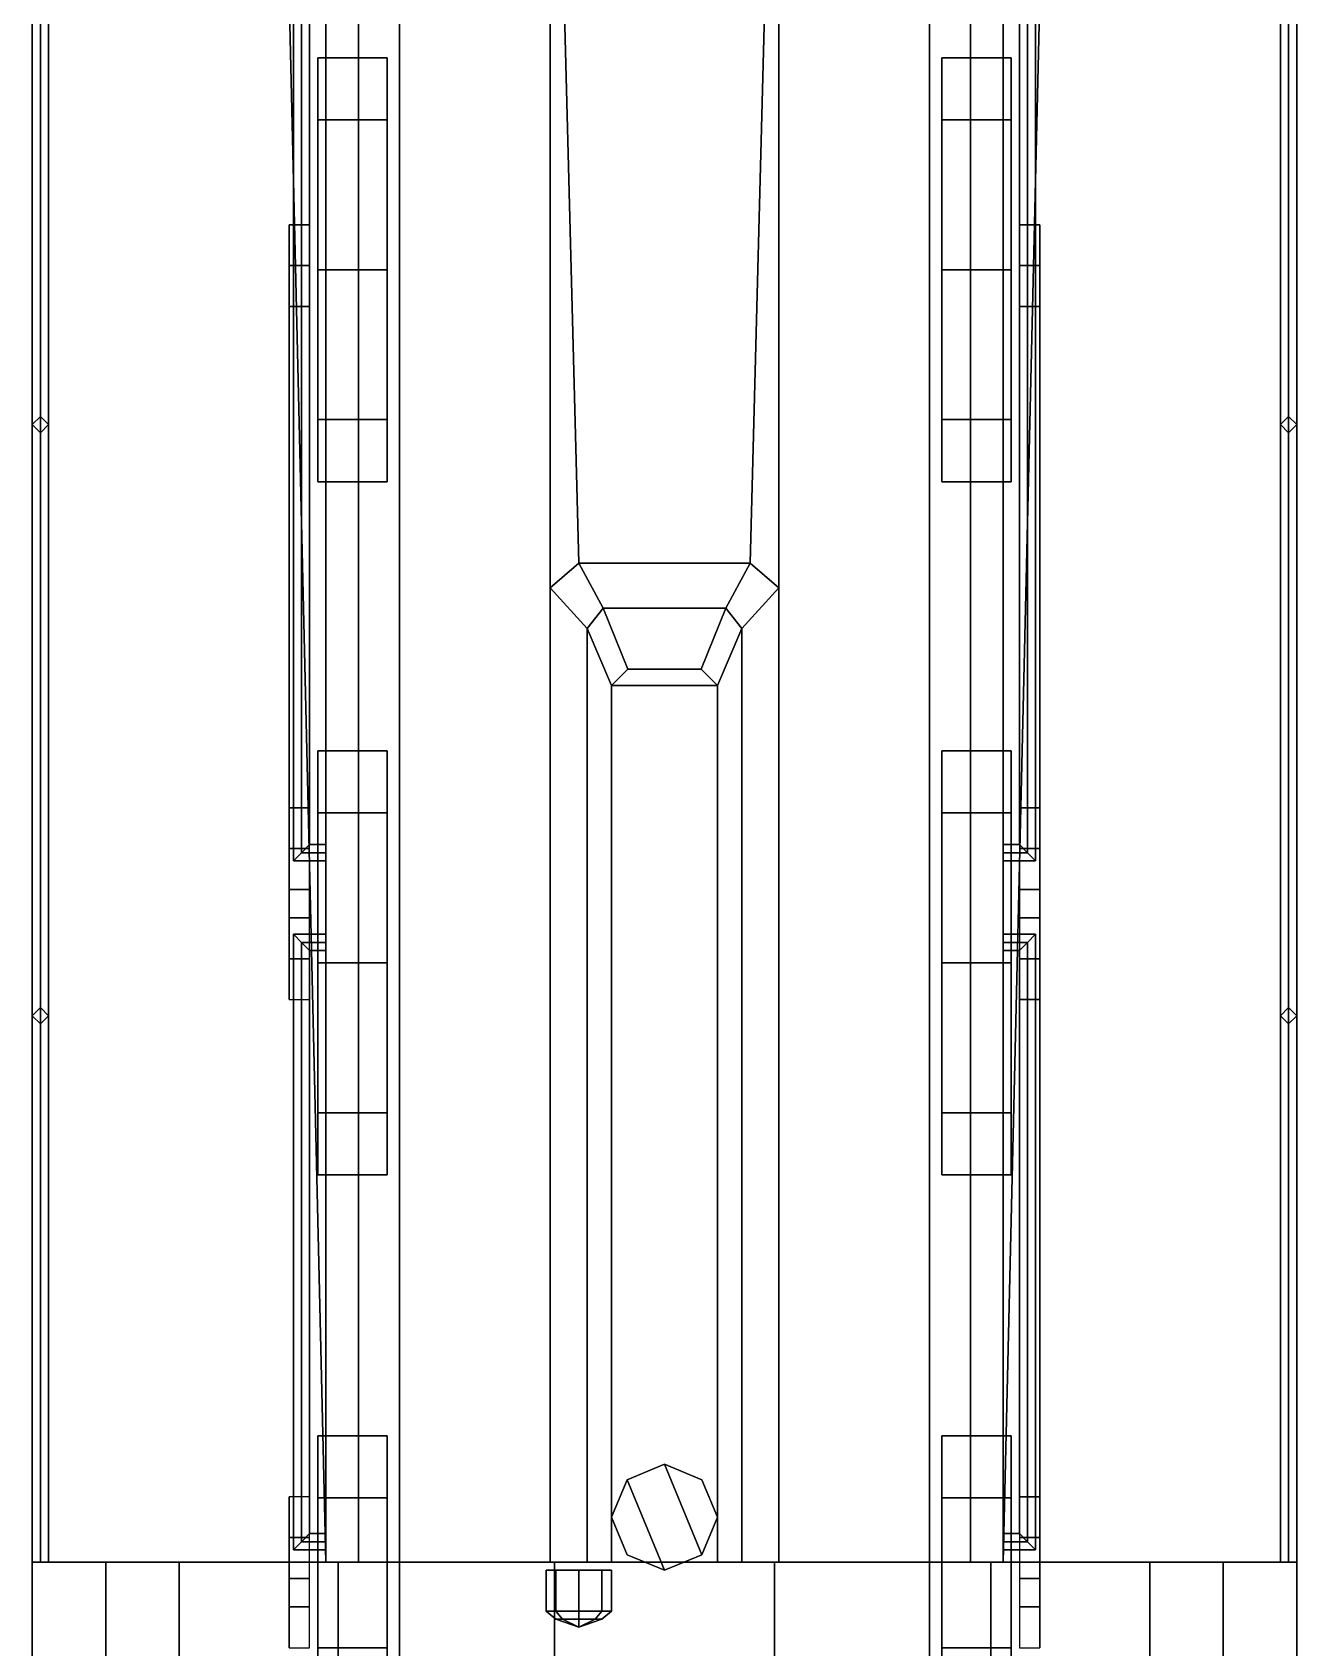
# Model space of a CAD drawing. Header units: millimetres. Extents: x -1.6 to 3, y -4.7 to 12.9.
# Drawn here: x -1.55 to 1.55, y -1.51 to 2.452 of the extents above; entities that cross this region are included whole.
import ezdxf

# ---------------------------------------------------------------- set-up
doc = ezdxf.new("R2010")
doc.units = ezdxf.units.MM
doc.layers.add('lower', color=5, linetype='Continuous')
doc.layers.add('wheels', color=2, linetype='Continuous')

msp = doc.modelspace()

# ---------------------------------------------------------------- linework, layer by layer
for points in [[(-0.83, -1.3, 1.28), (-0.83, 3.85, 1.28), (-0.95, 3.8, 1.28), (-0.83, -1.3, 1.28)], [(-0.83, 3.85, 2.75), (-0.83, 3.85, 1.28), (-0.83, -1.3, 1.28), (-0.83, -1.3, 2.75)], [(-0.75, 3.85, 2.81), (-0.83, 3.85, 2.75), (-0.83, -1.3, 2.75), (-0.75, -1.3, 2.81)], [(-0.28, -1.3, 2.9), (-0.28, 3.85, 2.9), (-0.75, 3.85, 2.81), (-0.75, -1.3, 2.81)], [(0.21, 1.15, 2.9), (0.28, 3.85, 2.9), (-0.28, 3.85, 2.9), (-0.21, 1.15, 2.9)], [(-0.21, 1.15, 2.9), (-0.28, 3.85, 2.9), (-0.28, 3.85, 2.9), (-0.28, 1.09, 2.9)], [(0.28, 3.85, 2.9), (0.28, 3.85, 2.9), (0.21, 1.15, 2.9), (0.28, 1.09, 2.9)], [(0.75, 3.85, 2.81), (0.28, 3.85, 2.9), (0.28, -1.3, 2.9), (0.75, -1.3, 2.81)], [(0.83, -1.3, 2.75), (0.83, 3.85, 2.75), (0.75, 3.85, 2.81), (0.75, -1.3, 2.81)], [(0.83, -1.3, 1.28), (0.83, 3.85, 1.28), (0.83, 3.85, 2.75), (0.83, -1.3, 2.75)], [(0.83, -1.3, 1.28), (0.95, 3.8, 1.28), (0.83, 3.85, 1.28), (0.83, -1.3, 1.28)], [(-1.55, 3.8, 1.28), (-1.55, 2.57, 1.04), (-1.55, -3.17, 1.04), (-1.55, -3.77, 1.28)], [(-0.83, -1.3, 1.28), (-0.95, 3.8, 1.28), (-1.55, 3.8, 1.28), (-1.55, -1.3, 1.28)], [(-1.53, 3.8, 2.07), (-1.55, 3.78, 2.05), (-1.55, -1.3, 2.05), (-1.53, -1.3, 2.07)], [(-1.55, 3.78, 2.05), (-1.53, 3.76, 2.03), (-1.53, -1.3, 2.03), (-1.55, -1.3, 2.05)], [(-1.51, 3.78, 2.05), (-1.53, 3.8, 2.07), (-1.53, -1.3, 2.07), (-1.51, -1.3, 2.05)], [(-1.53, 3.76, 2.03), (-1.51, 3.78, 2.05), (-1.51, -1.3, 2.05), (-1.53, -1.3, 2.03)], [(1.55, 3.8, 1.28), (0.95, 3.8, 1.28), (0.83, -1.3, 1.28), (1.55, -1.3, 1.28)], [(1.53, 3.8, 2.07), (1.51, 3.78, 2.05), (1.51, -1.3, 2.05), (1.53, -1.3, 2.07)], [(1.51, 3.78, 2.05), (1.53, 3.76, 2.03), (1.53, -1.3, 2.03), (1.51, -1.3, 2.05)], [(1.55, 3.78, 2.05), (1.53, 3.8, 2.07), (1.53, -1.3, 2.07), (1.55, -1.3, 2.05)], [(1.53, 3.76, 2.03), (1.55, 3.78, 2.05), (1.55, -1.3, 2.05), (1.53, -1.3, 2.03)], [(1.55, -3.17, 1.04), (1.55, 2.57, 1.04), (1.55, 3.8, 1.28), (1.55, -3.77, 1.28)], [(-0.91, 0.42, 2.73), (-0.89, 0.44, 2.75), (-0.89, 3.11, 2.75), (-0.91, 3.13, 2.73)], [(-0.89, 0.44, 2.71), (-0.91, 0.42, 2.73), (-0.91, 3.13, 2.73), (-0.89, 3.11, 2.71)], [(-0.89, 0.44, 2.75), (-0.87, 0.46, 2.73), (-0.87, 3.09, 2.73), (-0.89, 3.11, 2.75)], [(-0.87, 0.46, 2.73), (-0.89, 0.44, 2.71), (-0.89, 3.11, 2.71), (-0.87, 3.09, 2.73)], [(0.87, 0.46, 2.73), (0.89, 0.44, 2.75), (0.89, 3.11, 2.75), (0.87, 3.09, 2.73)], [(0.89, 0.44, 2.71), (0.87, 0.46, 2.73), (0.87, 3.09, 2.73), (0.89, 3.11, 2.71)], [(0.89, 0.44, 2.75), (0.91, 0.42, 2.73), (0.91, 3.13, 2.73), (0.89, 3.11, 2.75)], [(0.91, 0.42, 2.73), (0.89, 0.44, 2.71), (0.89, 3.11, 2.71), (0.91, 3.13, 2.73)], [(-0.92, 1.98, 0.27), (-0.92, 1.98, 0.12), (-0.92, 1.88, 0.06), (-0.92, 1.88, 0.33)], [(-0.87, 1.98, 0.27), (-0.87, 1.98, 0.12), (-0.92, 1.98, 0.12), (-0.92, 1.98, 0.27)], [(-0.87, 1.88, 0.33), (-0.87, 1.98, 0.27), (-0.92, 1.98, 0.27), (-0.92, 1.88, 0.33)], [(0.92, 1.98, 0.27), (0.92, 1.98, 0.12), (0.87, 1.98, 0.12), (0.87, 1.98, 0.27)], [(0.92, 1.88, 0.33), (0.92, 1.98, 0.27), (0.87, 1.98, 0.27), (0.87, 1.88, 0.33)], [(0.92, 1.88, 0.06), (0.92, 1.98, 0.12), (0.92, 1.98, 0.27), (0.92, 1.88, 0.33)], [(-0.92, 1.88, 0.33), (-0.92, 1.88, 0.06), (-0.92, 1.78, 0.12), (-0.92, 1.78, 0.27)], [(-0.87, 1.78, 0.27), (-0.87, 1.88, 0.33), (-0.92, 1.88, 0.33), (-0.92, 1.78, 0.27)], [(0.92, 1.78, 0.27), (0.92, 1.88, 0.33), (0.87, 1.88, 0.33), (0.87, 1.78, 0.27)], [(0.92, 1.78, 0.12), (0.92, 1.88, 0.06), (0.92, 1.88, 0.33), (0.92, 1.78, 0.27)], [(-0.92, 1.78, 0.27), (-0.92, 1.78, 0.12), (-0.92, 0.55, 0.12), (-0.92, 0.55, 0.27)], [(-0.87, 0.55, 0.27), (-0.87, 1.78, 0.27), (-0.92, 1.78, 0.27), (-0.92, 0.55, 0.27)], [(0.92, 0.55, 0.27), (0.92, 1.78, 0.27), (0.87, 1.78, 0.27), (0.87, 0.55, 0.27)], [(0.92, 0.55, 0.12), (0.92, 1.78, 0.12), (0.92, 1.78, 0.27), (0.92, 0.55, 0.27)], [(-1.53, 1.51, 1.28), (-1.55, 1.49, 1.28), (-1.55, 1.49, 2.05), (-1.53, 1.51, 2.03)], [(-1.51, 1.49, 1.28), (-1.53, 1.51, 1.28), (-1.53, 1.51, 2.03), (-1.51, 1.49, 2.05)], [(1.53, 1.51, 1.28), (1.51, 1.49, 1.28), (1.51, 1.49, 2.05), (1.53, 1.51, 2.03)], [(1.55, 1.49, 1.28), (1.53, 1.51, 1.28), (1.53, 1.51, 2.03), (1.55, 1.49, 2.05)], [(-1.55, 1.49, 1.28), (-1.53, 1.47, 1.28), (-1.53, 1.47, 2.03), (-1.55, 1.49, 2.05)], [(-1.53, 1.47, 1.28), (-1.51, 1.49, 1.28), (-1.51, 1.49, 2.05), (-1.53, 1.47, 2.03)], [(1.51, 1.49, 1.28), (1.53, 1.47, 1.28), (1.53, 1.47, 2.03), (1.51, 1.49, 2.05)], [(1.53, 1.47, 1.28), (1.55, 1.49, 1.28), (1.55, 1.49, 2.05), (1.53, 1.47, 2.03)], [(-0.15, 1.04, 3.35), (-0.21, 1.15, 2.9), (-0.28, 1.09, 2.9), (-0.19, 0.99, 3.35)], [(0.15, 1.04, 3.35), (0.21, 1.15, 2.9), (-0.21, 1.15, 2.9), (-0.15, 1.04, 3.35)], [(0.28, 1.09, 2.9), (0.21, 1.15, 2.9), (0.15, 1.04, 3.35), (0.19, 0.99, 3.35)], [(-0.19, 0.99, 3.35), (-0.28, 1.09, 2.9), (-0.28, -1.3, 2.9), (-0.19, -1.3, 3.35)], [(0.28, -1.3, 2.9), (0.28, 1.09, 2.9), (0.19, 0.99, 3.35), (0.19, -1.3, 3.35)], [(-0.13, 0.85, 3.49), (-0.09, 0.89, 3.49), (-0.15, 1.04, 3.35), (-0.19, 0.99, 3.35)], [(-0.15, 1.04, 3.35), (-0.09, 0.89, 3.49), (0.09, 0.89, 3.49), (0.15, 1.04, 3.35)], [(0.15, 1.04, 3.35), (0.09, 0.89, 3.49), (0.13, 0.85, 3.49), (0.19, 0.99, 3.35)], [(-0.13, -1.3, 3.49), (-0.13, 0.85, 3.49), (-0.19, 0.99, 3.35), (-0.19, -1.3, 3.35)], [(0.19, 0.99, 3.35), (0.13, 0.85, 3.49), (0.13, -1.3, 3.49), (0.19, -1.3, 3.35)], [(0.13, 0.85, 3.49), (0.09, 0.89, 3.49), (-0.09, 0.89, 3.49), (-0.13, 0.85, 3.49)], [(0.13, -1.3, 3.49), (0.13, 0.85, 3.49), (-0.13, 0.85, 3.49), (-0.13, -1.3, 3.49)], [(-0.92, 0.55, 0.27), (-0.92, 0.55, 0.12), (-0.92, 0.45, 0.06), (-0.92, 0.45, 0.33)], [(-0.87, 0.45, 0.33), (-0.87, 0.55, 0.27), (-0.92, 0.55, 0.27), (-0.92, 0.45, 0.33)], [(0.92, 0.45, 0.33), (0.92, 0.55, 0.27), (0.87, 0.55, 0.27), (0.87, 0.45, 0.33)], [(0.92, 0.45, 0.06), (0.92, 0.55, 0.12), (0.92, 0.55, 0.27), (0.92, 0.45, 0.33)], [(-0.92, 0.45, 0.33), (-0.92, 0.45, 0.06), (-0.92, 0.35, 0.12), (-0.92, 0.35, 0.27)], [(-0.87, 0.35, 0.27), (-0.87, 0.45, 0.33), (-0.92, 0.45, 0.33), (-0.92, 0.35, 0.27)], [(-0.83, 0.42, 2.73), (-0.83, 0.44, 2.75), (-0.89, 0.44, 2.75), (-0.91, 0.42, 2.73)], [(-0.83, 0.44, 2.71), (-0.83, 0.42, 2.73), (-0.91, 0.42, 2.73), (-0.89, 0.44, 2.71)], [(-0.83, 0.44, 2.75), (-0.83, 0.46, 2.73), (-0.87, 0.46, 2.73), (-0.89, 0.44, 2.75)], [(-0.83, 0.46, 2.73), (-0.83, 0.44, 2.71), (-0.89, 0.44, 2.71), (-0.87, 0.46, 2.73)], [(0.89, 0.44, 2.75), (0.87, 0.46, 2.73), (0.83, 0.46, 2.73), (0.83, 0.44, 2.75)], [(0.87, 0.46, 2.73), (0.89, 0.44, 2.71), (0.83, 0.44, 2.71), (0.83, 0.46, 2.73)], [(0.91, 0.42, 2.73), (0.89, 0.44, 2.75), (0.83, 0.44, 2.75), (0.83, 0.42, 2.73)], [(0.89, 0.44, 2.71), (0.91, 0.42, 2.73), (0.83, 0.42, 2.73), (0.83, 0.44, 2.71)], [(0.92, 0.35, 0.27), (0.92, 0.45, 0.33), (0.87, 0.45, 0.33), (0.87, 0.35, 0.27)], [(0.92, 0.35, 0.12), (0.92, 0.45, 0.06), (0.92, 0.45, 0.33), (0.92, 0.35, 0.27)], [(-0.92, 0.35, 0.27), (-0.92, 0.35, 0.12), (-0.92, 0.28, 0.12), (-0.92, 0.28, 0.27)], [(-0.87, 0.28, 0.27), (-0.87, 0.35, 0.27), (-0.92, 0.35, 0.27), (-0.92, 0.28, 0.27)], [(0.92, 0.28, 0.27), (0.92, 0.35, 0.27), (0.87, 0.35, 0.27), (0.87, 0.28, 0.27)], [(0.92, 0.28, 0.12), (0.92, 0.35, 0.12), (0.92, 0.35, 0.27), (0.92, 0.28, 0.27)], [(-0.92, 0.28, 0.27), (-0.92, 0.28, 0.12), (-0.92, 0.18, 0.06), (-0.92, 0.18, 0.33)], [(-0.87, 0.18, 0.33), (-0.87, 0.28, 0.27), (-0.92, 0.28, 0.27), (-0.92, 0.18, 0.33)], [(0.92, 0.18, 0.33), (0.92, 0.28, 0.27), (0.87, 0.28, 0.27), (0.87, 0.18, 0.33)], [(0.92, 0.18, 0.06), (0.92, 0.28, 0.12), (0.92, 0.28, 0.27), (0.92, 0.18, 0.33)], [(-0.91, -1.27, 2.73), (-0.89, -1.25, 2.75), (-0.89, 0.22, 2.75), (-0.91, 0.24, 2.73)], [(-0.89, -1.25, 2.71), (-0.91, -1.27, 2.73), (-0.91, 0.24, 2.73), (-0.89, 0.22, 2.71)], [(-0.83, 0.24, 2.73), (-0.83, 0.22, 2.71), (-0.89, 0.22, 2.71), (-0.91, 0.24, 2.73)], [(-0.83, 0.22, 2.75), (-0.83, 0.24, 2.73), (-0.91, 0.24, 2.73), (-0.89, 0.22, 2.75)], [(0.91, 0.24, 2.73), (0.89, 0.22, 2.71), (0.83, 0.22, 2.71), (0.83, 0.24, 2.73)], [(0.89, 0.22, 2.75), (0.91, 0.24, 2.73), (0.83, 0.24, 2.73), (0.83, 0.22, 2.75)], [(0.89, -1.25, 2.75), (0.91, -1.27, 2.73), (0.91, 0.24, 2.73), (0.89, 0.22, 2.75)], [(0.91, -1.27, 2.73), (0.89, -1.25, 2.71), (0.89, 0.22, 2.71), (0.91, 0.24, 2.73)], [(-0.89, -1.25, 2.75), (-0.87, -1.23, 2.73), (-0.87, 0.2, 2.73), (-0.89, 0.22, 2.75)], [(-0.87, -1.23, 2.73), (-0.89, -1.25, 2.71), (-0.89, 0.22, 2.71), (-0.87, 0.2, 2.73)], [(-0.83, 0.22, 2.71), (-0.83, 0.2, 2.73), (-0.87, 0.2, 2.73), (-0.89, 0.22, 2.71)], [(-0.83, 0.2, 2.73), (-0.83, 0.22, 2.75), (-0.89, 0.22, 2.75), (-0.87, 0.2, 2.73)], [(0.89, 0.22, 2.71), (0.87, 0.2, 2.73), (0.83, 0.2, 2.73), (0.83, 0.22, 2.71)], [(0.87, 0.2, 2.73), (0.89, 0.22, 2.75), (0.83, 0.22, 2.75), (0.83, 0.2, 2.73)], [(0.87, -1.23, 2.73), (0.89, -1.25, 2.75), (0.89, 0.22, 2.75), (0.87, 0.2, 2.73)], [(0.89, -1.25, 2.71), (0.87, -1.23, 2.73), (0.87, 0.2, 2.73), (0.89, 0.22, 2.71)], [(-0.92, 0.18, 0.33), (-0.92, 0.18, 0.06), (-0.92, 0.08, 0.12), (-0.92, 0.08, 0.27)], [(-0.87, 0.08, 0.27), (-0.87, 0.18, 0.33), (-0.92, 0.18, 0.33), (-0.92, 0.08, 0.27)], [(0.92, 0.08, 0.27), (0.92, 0.18, 0.33), (0.87, 0.18, 0.33), (0.87, 0.08, 0.27)], [(0.92, 0.08, 0.12), (0.92, 0.18, 0.06), (0.92, 0.18, 0.33), (0.92, 0.08, 0.27)], [(0.92, -1.14, 0.27), (0.92, 0.08, 0.27), (0.87, 0.08, 0.27), (0.87, -1.14, 0.27)], [(0.92, -1.14, 0.12), (0.92, 0.08, 0.12), (0.92, 0.08, 0.27), (0.92, -1.14, 0.27)], [(-1.53, 0.06, 1.28), (-1.55, 0.04, 1.28), (-1.55, 0.04, 2.05), (-1.53, 0.06, 2.03)], [(-1.55, 0.04, 1.28), (-1.53, 0.02, 1.28), (-1.53, 0.02, 2.03), (-1.55, 0.04, 2.05)], [(-1.51, 0.04, 1.28), (-1.53, 0.06, 1.28), (-1.53, 0.06, 2.03), (-1.51, 0.04, 2.05)], [(-1.53, 0.02, 1.28), (-1.51, 0.04, 1.28), (-1.51, 0.04, 2.05), (-1.53, 0.02, 2.03)], [(1.53, 0.06, 1.28), (1.51, 0.04, 1.28), (1.51, 0.04, 2.05), (1.53, 0.06, 2.03)], [(1.51, 0.04, 1.28), (1.53, 0.02, 1.28), (1.53, 0.02, 2.03), (1.51, 0.04, 2.05)], [(1.55, 0.04, 1.28), (1.53, 0.06, 1.28), (1.53, 0.06, 2.03), (1.55, 0.04, 2.05)], [(1.53, 0.02, 1.28), (1.55, 0.04, 1.28), (1.55, 0.04, 2.05), (1.53, 0.02, 2.03)], [(0, -1.06, 3.49), (-0.0919, -1.0981, 3.49), (-0.0919, -1.0981, 3.79), (0, -1.06, 3.79)], [(0.0919, -1.2819, 3.79), (0, -1.06, 3.79), (-0.0919, -1.0981, 3.79), (0, -1.32, 3.79)], [(0.0919, -1.0981, 3.49), (0, -1.06, 3.49), (0, -1.06, 3.79), (0.0919, -1.0981, 3.79)], [(0.13, -1.19, 3.79), (0.0919, -1.0981, 3.79), (0, -1.06, 3.79), (0.0919, -1.2819, 3.79)], [(-0.0919, -1.0981, 3.49), (-0.13, -1.19, 3.49), (-0.13, -1.19, 3.79), (-0.0919, -1.0981, 3.79)], [(0, -1.32, 3.79), (-0.0919, -1.0981, 3.79), (-0.13, -1.19, 3.79), (-0.0919, -1.2819, 3.79)], [(0.13, -1.19, 3.49), (0.0919, -1.0981, 3.49), (0.0919, -1.0981, 3.79), (0.13, -1.19, 3.79)], [(-0.92, -1.14, 0.27), (-0.92, -1.14, 0.12), (-0.92, -1.24, 0.06), (-0.92, -1.24, 0.33)], [(-0.87, -1.24, 0.33), (-0.87, -1.14, 0.27), (-0.92, -1.14, 0.27), (-0.92, -1.24, 0.33)], [(0.92, -1.24, 0.33), (0.92, -1.14, 0.27), (0.87, -1.14, 0.27), (0.87, -1.24, 0.33)], [(0.92, -1.24, 0.06), (0.92, -1.14, 0.12), (0.92, -1.14, 0.27), (0.92, -1.24, 0.33)], [(-0.13, -1.19, 3.49), (-0.0919, -1.2819, 3.49), (-0.0919, -1.2819, 3.79), (-0.13, -1.19, 3.79)], [(0.0919, -1.2819, 3.49), (0.13, -1.19, 3.49), (0.13, -1.19, 3.79), (0.0919, -1.2819, 3.79)], [(-0.92, -1.24, 0.33), (-0.92, -1.24, 0.06), (-0.92, -1.34, 0.12), (-0.92, -1.34, 0.27)], [(-0.87, -1.34, 0.27), (-0.87, -1.24, 0.33), (-0.92, -1.24, 0.33), (-0.92, -1.34, 0.27)], [(-0.83, -1.27, 2.73), (-0.83, -1.25, 2.75), (-0.89, -1.25, 2.75), (-0.91, -1.27, 2.73)], [(-0.83, -1.25, 2.71), (-0.83, -1.27, 2.73), (-0.91, -1.27, 2.73), (-0.89, -1.25, 2.71)], [(-0.83, -1.25, 2.75), (-0.83, -1.23, 2.73), (-0.87, -1.23, 2.73), (-0.89, -1.25, 2.75)], [(-0.83, -1.23, 2.73), (-0.83, -1.25, 2.71), (-0.89, -1.25, 2.71), (-0.87, -1.23, 2.73)], [(0.89, -1.25, 2.75), (0.87, -1.23, 2.73), (0.83, -1.23, 2.73), (0.83, -1.25, 2.75)], [(0.87, -1.23, 2.73), (0.89, -1.25, 2.71), (0.83, -1.25, 2.71), (0.83, -1.23, 2.73)], [(0.91, -1.27, 2.73), (0.89, -1.25, 2.75), (0.83, -1.25, 2.75), (0.83, -1.27, 2.73)], [(0.89, -1.25, 2.71), (0.91, -1.27, 2.73), (0.83, -1.27, 2.73), (0.83, -1.25, 2.71)], [(0.92, -1.34, 0.27), (0.92, -1.24, 0.33), (0.87, -1.24, 0.33), (0.87, -1.34, 0.27)], [(0.92, -1.34, 0.12), (0.92, -1.24, 0.06), (0.92, -1.24, 0.33), (0.92, -1.34, 0.27)], [(-1.55, -1.3, 2.59), (-1.55, -1.3, 1.28), (-1.55, -3.72, 1.28), (-1.55, -3.72, 2.59)], [(-1.37, -1.3, 3.29), (-1.55, -1.3, 2.59), (-1.55, -3.72, 2.59), (-1.37, -3.72, 3.29)], [(-0.83, -1.3, 2.75), (-0.83, -1.3, 1.28), (-1.55, -1.3, 1.28), (-1.55, -1.3, 2.59)], [(-0.75, -1.3, 2.81), (-0.83, -1.3, 2.75), (-1.55, -1.3, 2.59), (-1.37, -1.3, 3.29)], [(-1.19, -3.72, 3.41), (-1.19, -1.3, 3.41), (-1.37, -1.3, 3.29), (-1.37, -3.72, 3.29)], [(-0.75, -1.3, 2.81), (-1.37, -1.3, 3.29), (-1.37, -1.3, 3.29), (-0.28, -1.3, 2.9)], [(-0.28, -1.3, 2.9), (-1.37, -1.3, 3.29), (-1.19, -1.3, 3.41), (-0.19, -1.3, 3.35)], [(-0.8, -1.3, 3.57), (-1.19, -1.3, 3.41), (-1.19, -3.72, 3.41), (-0.8, -3.72, 3.57)], [(-0.19, -1.3, 3.35), (-1.19, -1.3, 3.41), (-0.8, -1.3, 3.57), (-0.13, -1.3, 3.49)], [(0.8, -1.3, 3.57), (0.13, -1.3, 3.49), (-0.13, -1.3, 3.49), (-0.8, -1.3, 3.57)], [(-0.8, -1.3, 3.57), (-0.27, -1.3, 3.73), (0.27, -1.3, 3.73), (0.8, -1.3, 3.57)], [(-0.27, -3.72, 3.73), (-0.27, -1.3, 3.73), (-0.8, -1.3, 3.57), (-0.8, -3.72, 3.57)], [(0.27, -3.72, 3.73), (0.27, -1.3, 3.73), (-0.27, -1.3, 3.73), (-0.27, -3.72, 3.73)], [(-0.0919, -1.2819, 3.49), (0, -1.32, 3.49), (0, -1.32, 3.79), (-0.0919, -1.2819, 3.79)], [(0, -1.32, 3.49), (0.0919, -1.2819, 3.49), (0.0919, -1.2819, 3.79), (0, -1.32, 3.79)], [(1.19, -1.3, 3.41), (0.19, -1.3, 3.35), (0.13, -1.3, 3.49), (0.8, -1.3, 3.57)], [(1.37, -1.3, 3.29), (0.28, -1.3, 2.9), (0.19, -1.3, 3.35), (1.19, -1.3, 3.41)], [(0.8, -1.3, 3.57), (0.27, -1.3, 3.73), (0.27, -3.72, 3.73), (0.8, -3.72, 3.57)], [(1.37, -1.3, 3.29), (0.75, -1.3, 2.81), (0.28, -1.3, 2.9), (1.37, -1.3, 3.29)], [(1.55, -1.3, 2.59), (0.83, -1.3, 2.75), (0.75, -1.3, 2.81), (1.37, -1.3, 3.29)], [(1.19, -3.72, 3.41), (1.19, -1.3, 3.41), (0.8, -1.3, 3.57), (0.8, -3.72, 3.57)], [(1.55, -1.3, 1.28), (0.83, -1.3, 1.28), (0.83, -1.3, 2.75), (1.55, -1.3, 2.59)], [(1.37, -1.3, 3.29), (1.19, -1.3, 3.41), (1.19, -3.72, 3.41), (1.37, -3.72, 3.29)], [(1.55, -3.72, 2.59), (1.55, -1.3, 2.59), (1.37, -1.3, 3.29), (1.37, -3.72, 3.29)], [(1.55, -3.72, 1.28), (1.55, -1.3, 1.28), (1.55, -1.3, 2.59), (1.55, -3.72, 2.59)], [(-0.92, -1.34, 0.27), (-0.92, -1.34, 0.12), (-0.92, -1.41, 0.12), (-0.92, -1.41, 0.27)], [(-0.87, -1.41, 0.27), (-0.87, -1.34, 0.27), (-0.92, -1.34, 0.27), (-0.92, -1.41, 0.27)], [(-0.29, -1.42, 3.8), (-0.2666, -1.42, 3.8566), (-0.2666, -1.32, 3.8566), (-0.29, -1.32, 3.8)], [(-0.2666, -1.42, 3.7434), (-0.29, -1.42, 3.8), (-0.29, -1.32, 3.8), (-0.2666, -1.32, 3.7434)], [(-0.2666, -1.32, 3.8566), (-0.21, -1.32, 3.88), (-0.1534, -1.32, 3.8566), (-0.29, -1.32, 3.8)], [(-0.29, -1.32, 3.8), (-0.1534, -1.32, 3.8566), (-0.13, -1.32, 3.8), (-0.2666, -1.32, 3.7434)], [(-0.2666, -1.42, 3.8566), (-0.21, -1.42, 3.88), (-0.21, -1.32, 3.88), (-0.2666, -1.32, 3.8566)], [(-0.21, -1.42, 3.72), (-0.2666, -1.42, 3.7434), (-0.2666, -1.32, 3.7434), (-0.21, -1.32, 3.72)], [(-0.2666, -1.32, 3.7434), (-0.13, -1.32, 3.8), (-0.1534, -1.32, 3.7434), (-0.21, -1.32, 3.72)], [(-0.21, -1.42, 3.88), (-0.1534, -1.42, 3.8566), (-0.1534, -1.32, 3.8566), (-0.21, -1.32, 3.88)], [(-0.1534, -1.42, 3.7434), (-0.21, -1.42, 3.72), (-0.21, -1.32, 3.72), (-0.1534, -1.32, 3.7434)], [(-0.1534, -1.42, 3.8566), (-0.13, -1.42, 3.8), (-0.13, -1.32, 3.8), (-0.1534, -1.32, 3.8566)], [(-0.13, -1.42, 3.8), (-0.1534, -1.42, 3.7434), (-0.1534, -1.32, 3.7434), (-0.13, -1.32, 3.8)], [(0.92, -1.41, 0.27), (0.92, -1.34, 0.27), (0.87, -1.34, 0.27), (0.87, -1.41, 0.27)], [(0.92, -1.41, 0.12), (0.92, -1.34, 0.12), (0.92, -1.34, 0.27), (0.92, -1.41, 0.27)], [(-0.92, -1.41, 0.27), (-0.92, -1.41, 0.12), (-0.92, -1.51, 0.06), (-0.92, -1.51, 0.33)], [(-0.87, -1.51, 0.33), (-0.87, -1.41, 0.27), (-0.92, -1.41, 0.27), (-0.92, -1.51, 0.33)], [(-0.25, -1.44, 3.84), (-0.2666, -1.42, 3.8566), (-0.29, -1.42, 3.8), (-0.2666, -1.44, 3.8)], [(-0.2666, -1.44, 3.8), (-0.29, -1.42, 3.8), (-0.2666, -1.42, 3.7434), (-0.25, -1.44, 3.76)], [(-0.21, -1.44, 3.8566), (-0.21, -1.42, 3.88), (-0.2666, -1.42, 3.8566), (-0.25, -1.44, 3.84)], [(-0.25, -1.44, 3.76), (-0.2666, -1.42, 3.7434), (-0.21, -1.42, 3.72), (-0.21, -1.44, 3.7434)], [(-0.17, -1.44, 3.84), (-0.1534, -1.42, 3.8566), (-0.21, -1.42, 3.88), (-0.21, -1.44, 3.8566)], [(-0.21, -1.44, 3.7434), (-0.21, -1.42, 3.72), (-0.1534, -1.42, 3.7434), (-0.17, -1.44, 3.76)], [(-0.1534, -1.44, 3.8), (-0.13, -1.42, 3.8), (-0.1534, -1.42, 3.8566), (-0.17, -1.44, 3.84)], [(-0.17, -1.44, 3.76), (-0.1534, -1.42, 3.7434), (-0.13, -1.42, 3.8), (-0.1534, -1.44, 3.8)], [(0.92, -1.51, 0.33), (0.92, -1.41, 0.27), (0.87, -1.41, 0.27), (0.87, -1.51, 0.33)], [(0.92, -1.51, 0.06), (0.92, -1.41, 0.12), (0.92, -1.41, 0.27), (0.92, -1.51, 0.33)], [(-0.21, -1.46, 3.8), (-0.25, -1.44, 3.84), (-0.2666, -1.44, 3.8), (-0.21, -1.46, 3.8)], [(-0.21, -1.46, 3.8), (-0.2666, -1.44, 3.8), (-0.25, -1.44, 3.76), (-0.21, -1.46, 3.8)], [(-0.21, -1.46, 3.8), (-0.21, -1.44, 3.8566), (-0.25, -1.44, 3.84), (-0.21, -1.46, 3.8)], [(-0.21, -1.46, 3.8), (-0.25, -1.44, 3.76), (-0.21, -1.44, 3.7434), (-0.21, -1.46, 3.8)], [(-0.21, -1.46, 3.8), (-0.1534, -1.44, 3.8), (-0.17, -1.44, 3.84), (-0.21, -1.46, 3.8)], [(-0.21, -1.46, 3.8), (-0.17, -1.44, 3.84), (-0.21, -1.44, 3.8566), (-0.21, -1.46, 3.8)], [(-0.21, -1.46, 3.8), (-0.21, -1.44, 3.7434), (-0.17, -1.44, 3.76), (-0.21, -1.46, 3.8)], [(-0.21, -1.46, 3.8), (-0.17, -1.44, 3.76), (-0.1534, -1.44, 3.8), (-0.21, -1.46, 3.8)]]:
    msp.add_3dface(points)
at = {"layer": 'lower'}
for points in [[(-0.65, 3.94, 1.04), (-0.65, 3.2, 0.34), (-0.65, -4.04, 0.34), (-0.65, -4.04, 1.04)], [(0.65, -4.04, 0.34), (0.65, 3.2, 0.34), (0.65, 3.94, 1.04), (0.65, -4.04, 1.04)]]:
    msp.add_3dface(points, dxfattribs=at)
at = {"layer": 'wheels'}
for points in [[(-0.85, 2.39, 0.51), (-0.85, 2.2377, 0.8777), (-0.68, 2.2377, 0.8777), (-0.68, 2.39, 0.51)], [(-0.85, 2.39, 0.51), (-0.85, 1.5023, 0.1423), (-0.85, 1.35, 0.51), (-0.85, 2.2377, 0.8777)], [(-0.85, 2.2377, 0.1423), (-0.85, 2.39, 0.51), (-0.68, 2.39, 0.51), (-0.68, 2.2377, 0.1423)], [(-0.85, 2.2377, 0.1423), (-0.85, 1.87, -0.01), (-0.85, 1.5023, 0.1423), (-0.85, 2.39, 0.51)], [(-0.68, 2.2377, 0.8777), (-0.68, 1.35, 0.51), (-0.68, 1.5023, 0.1423), (-0.68, 2.39, 0.51)], [(-0.68, 2.39, 0.51), (-0.68, 1.5023, 0.1423), (-0.68, 1.87, -0.01), (-0.68, 2.2377, 0.1423)], [(0.68, 2.39, 0.51), (0.68, 1.5023, 0.1423), (0.68, 1.35, 0.51), (0.68, 2.2377, 0.8777)], [(0.68, 2.39, 0.51), (0.68, 2.2377, 0.8777), (0.85, 2.2377, 0.8777), (0.85, 2.39, 0.51)], [(0.68, 2.2377, 0.1423), (0.68, 1.87, -0.01), (0.68, 1.5023, 0.1423), (0.68, 2.39, 0.51)], [(0.68, 2.2377, 0.1423), (0.68, 2.39, 0.51), (0.85, 2.39, 0.51), (0.85, 2.2377, 0.1423)], [(0.85, 2.2377, 0.8777), (0.85, 1.35, 0.51), (0.85, 1.5023, 0.1423), (0.85, 2.39, 0.51)], [(0.85, 2.39, 0.51), (0.85, 1.5023, 0.1423), (0.85, 1.87, -0.01), (0.85, 2.2377, 0.1423)], [(-0.85, 2.2377, 0.8777), (-0.85, 1.35, 0.51), (-0.85, 1.5023, 0.8777), (-0.85, 1.87, 1.03)], [(-0.85, 1.87, -0.01), (-0.85, 2.2377, 0.1423), (-0.68, 2.2377, 0.1423), (-0.68, 1.87, -0.01)], [(-0.85, 2.2377, 0.8777), (-0.85, 1.87, 1.03), (-0.68, 1.87, 1.03), (-0.68, 2.2377, 0.8777)], [(-0.68, 1.87, 1.03), (-0.68, 1.5023, 0.8777), (-0.68, 1.35, 0.51), (-0.68, 2.2377, 0.8777)], [(0.68, 2.2377, 0.8777), (0.68, 1.35, 0.51), (0.68, 1.5023, 0.8777), (0.68, 1.87, 1.03)], [(0.68, 1.87, -0.01), (0.68, 2.2377, 0.1423), (0.85, 2.2377, 0.1423), (0.85, 1.87, -0.01)], [(0.68, 2.2377, 0.8777), (0.68, 1.87, 1.03), (0.85, 1.87, 1.03), (0.85, 2.2377, 0.8777)], [(0.85, 1.87, 1.03), (0.85, 1.5023, 0.8777), (0.85, 1.35, 0.51), (0.85, 2.2377, 0.8777)], [(-0.85, 1.5023, 0.1423), (-0.85, 1.87, -0.01), (-0.68, 1.87, -0.01), (-0.68, 1.5023, 0.1423)], [(-0.85, 1.87, 1.03), (-0.85, 1.5023, 0.8777), (-0.68, 1.5023, 0.8777), (-0.68, 1.87, 1.03)], [(0.68, 1.5023, 0.1423), (0.68, 1.87, -0.01), (0.85, 1.87, -0.01), (0.85, 1.5023, 0.1423)], [(0.68, 1.87, 1.03), (0.68, 1.5023, 0.8777), (0.85, 1.5023, 0.8777), (0.85, 1.87, 1.03)], [(-0.85, 1.5023, 0.8777), (-0.85, 1.35, 0.51), (-0.68, 1.35, 0.51), (-0.68, 1.5023, 0.8777)], [(-0.85, 1.35, 0.51), (-0.85, 1.5023, 0.1423), (-0.68, 1.5023, 0.1423), (-0.68, 1.35, 0.51)], [(0.68, 1.5023, 0.8777), (0.68, 1.35, 0.51), (0.85, 1.35, 0.51), (0.85, 1.5023, 0.8777)], [(0.68, 1.35, 0.51), (0.68, 1.5023, 0.1423), (0.85, 1.5023, 0.1423), (0.85, 1.35, 0.51)], [(-0.85, 0.69, 0.51), (-0.85, -0.1977, 0.1423), (-0.85, -0.35, 0.51), (-0.85, 0.5377, 0.8777)], [(-0.85, 0.69, 0.51), (-0.85, 0.5377, 0.8777), (-0.68, 0.5377, 0.8777), (-0.68, 0.69, 0.51)], [(-0.85, 0.5377, 0.1423), (-0.85, 0.17, -0.01), (-0.85, -0.1977, 0.1423), (-0.85, 0.69, 0.51)], [(-0.85, 0.5377, 0.1423), (-0.85, 0.69, 0.51), (-0.68, 0.69, 0.51), (-0.68, 0.5377, 0.1423)], [(-0.68, 0.5377, 0.8777), (-0.68, -0.35, 0.51), (-0.68, -0.1977, 0.1423), (-0.68, 0.69, 0.51)], [(-0.68, 0.69, 0.51), (-0.68, -0.1977, 0.1423), (-0.68, 0.17, -0.01), (-0.68, 0.5377, 0.1423)], [(0.68, 0.69, 0.51), (0.68, 0.5377, 0.8777), (0.85, 0.5377, 0.8777), (0.85, 0.69, 0.51)], [(0.68, 0.69, 0.51), (0.68, -0.1977, 0.1423), (0.68, -0.35, 0.51), (0.68, 0.5377, 0.8777)], [(0.68, 0.5377, 0.1423), (0.68, 0.69, 0.51), (0.85, 0.69, 0.51), (0.85, 0.5377, 0.1423)], [(0.68, 0.5377, 0.1423), (0.68, 0.17, -0.01), (0.68, -0.1977, 0.1423), (0.68, 0.69, 0.51)], [(0.85, 0.5377, 0.8777), (0.85, -0.35, 0.51), (0.85, -0.1977, 0.1423), (0.85, 0.69, 0.51)], [(0.85, 0.69, 0.51), (0.85, -0.1977, 0.1423), (0.85, 0.17, -0.01), (0.85, 0.5377, 0.1423)], [(-0.85, 0.5377, 0.8777), (-0.85, -0.35, 0.51), (-0.85, -0.1977, 0.8777), (-0.85, 0.17, 1.03)], [(-0.85, 0.17, -0.01), (-0.85, 0.5377, 0.1423), (-0.68, 0.5377, 0.1423), (-0.68, 0.17, -0.01)], [(-0.85, 0.5377, 0.8777), (-0.85, 0.17, 1.03), (-0.68, 0.17, 1.03), (-0.68, 0.5377, 0.8777)], [(-0.68, 0.17, 1.03), (-0.68, -0.1977, 0.8777), (-0.68, -0.35, 0.51), (-0.68, 0.5377, 0.8777)], [(0.68, 0.5377, 0.8777), (0.68, -0.35, 0.51), (0.68, -0.1977, 0.8777), (0.68, 0.17, 1.03)], [(0.68, 0.17, -0.01), (0.68, 0.5377, 0.1423), (0.85, 0.5377, 0.1423), (0.85, 0.17, -0.01)], [(0.68, 0.5377, 0.8777), (0.68, 0.17, 1.03), (0.85, 0.17, 1.03), (0.85, 0.5377, 0.8777)], [(0.85, 0.17, 1.03), (0.85, -0.1977, 0.8777), (0.85, -0.35, 0.51), (0.85, 0.5377, 0.8777)], [(-0.85, -0.1977, 0.1423), (-0.85, 0.17, -0.01), (-0.68, 0.17, -0.01), (-0.68, -0.1977, 0.1423)], [(-0.85, 0.17, 1.03), (-0.85, -0.1977, 0.8777), (-0.68, -0.1977, 0.8777), (-0.68, 0.17, 1.03)], [(0.68, -0.1977, 0.1423), (0.68, 0.17, -0.01), (0.85, 0.17, -0.01), (0.85, -0.1977, 0.1423)], [(0.68, 0.17, 1.03), (0.68, -0.1977, 0.8777), (0.85, -0.1977, 0.8777), (0.85, 0.17, 1.03)], [(-0.85, -0.1977, 0.8777), (-0.85, -0.35, 0.51), (-0.68, -0.35, 0.51), (-0.68, -0.1977, 0.8777)], [(-0.85, -0.35, 0.51), (-0.85, -0.1977, 0.1423), (-0.68, -0.1977, 0.1423), (-0.68, -0.35, 0.51)], [(0.68, -0.1977, 0.8777), (0.68, -0.35, 0.51), (0.85, -0.35, 0.51), (0.85, -0.1977, 0.8777)], [(0.68, -0.35, 0.51), (0.68, -0.1977, 0.1423), (0.85, -0.1977, 0.1423), (0.85, -0.35, 0.51)], [(-0.85, -0.99, 0.51), (-0.85, -1.1423, 0.8777), (-0.68, -1.1423, 0.8777), (-0.68, -0.99, 0.51)], [(-0.85, -1.1423, 0.1423), (-0.85, -0.99, 0.51), (-0.68, -0.99, 0.51), (-0.68, -1.1423, 0.1423)], [(-0.85, -0.99, 0.51), (-0.85, -1.8777, 0.1423), (-0.85, -2.03, 0.51), (-0.85, -1.1423, 0.8777)], [(-0.85, -1.1423, 0.1423), (-0.85, -1.51, -0.01), (-0.85, -1.8777, 0.1423), (-0.85, -0.99, 0.51)], [(-0.68, -1.1423, 0.8777), (-0.68, -2.03, 0.51), (-0.68, -1.8777, 0.1423), (-0.68, -0.99, 0.51)], [(-0.68, -0.99, 0.51), (-0.68, -1.8777, 0.1423), (-0.68, -1.51, -0.01), (-0.68, -1.1423, 0.1423)], [(0.68, -0.99, 0.51), (0.68, -1.8777, 0.1423), (0.68, -2.03, 0.51), (0.68, -1.1423, 0.8777)], [(0.68, -0.99, 0.51), (0.68, -1.1423, 0.8777), (0.85, -1.1423, 0.8777), (0.85, -0.99, 0.51)], [(0.68, -1.1423, 0.1423), (0.68, -1.51, -0.01), (0.68, -1.8777, 0.1423), (0.68, -0.99, 0.51)], [(0.68, -1.1423, 0.1423), (0.68, -0.99, 0.51), (0.85, -0.99, 0.51), (0.85, -1.1423, 0.1423)], [(0.85, -1.1423, 0.8777), (0.85, -2.03, 0.51), (0.85, -1.8777, 0.1423), (0.85, -0.99, 0.51)], [(0.85, -0.99, 0.51), (0.85, -1.8777, 0.1423), (0.85, -1.51, -0.01), (0.85, -1.1423, 0.1423)], [(-0.85, -1.1423, 0.8777), (-0.85, -1.51, 1.03), (-0.68, -1.51, 1.03), (-0.68, -1.1423, 0.8777)], [(-0.85, -1.51, -0.01), (-0.85, -1.1423, 0.1423), (-0.68, -1.1423, 0.1423), (-0.68, -1.51, -0.01)], [(-0.85, -1.1423, 0.8777), (-0.85, -2.03, 0.51), (-0.85, -1.8777, 0.8777), (-0.85, -1.51, 1.03)], [(-0.68, -1.51, 1.03), (-0.68, -1.8777, 0.8777), (-0.68, -2.03, 0.51), (-0.68, -1.1423, 0.8777)], [(0.68, -1.1423, 0.8777), (0.68, -2.03, 0.51), (0.68, -1.8777, 0.8777), (0.68, -1.51, 1.03)], [(0.68, -1.51, -0.01), (0.68, -1.1423, 0.1423), (0.85, -1.1423, 0.1423), (0.85, -1.51, -0.01)], [(0.68, -1.1423, 0.8777), (0.68, -1.51, 1.03), (0.85, -1.51, 1.03), (0.85, -1.1423, 0.8777)], [(0.85, -1.51, 1.03), (0.85, -1.8777, 0.8777), (0.85, -2.03, 0.51), (0.85, -1.1423, 0.8777)]]:
    msp.add_3dface(points, dxfattribs=at)

doc.saveas('drawing.dxf')
